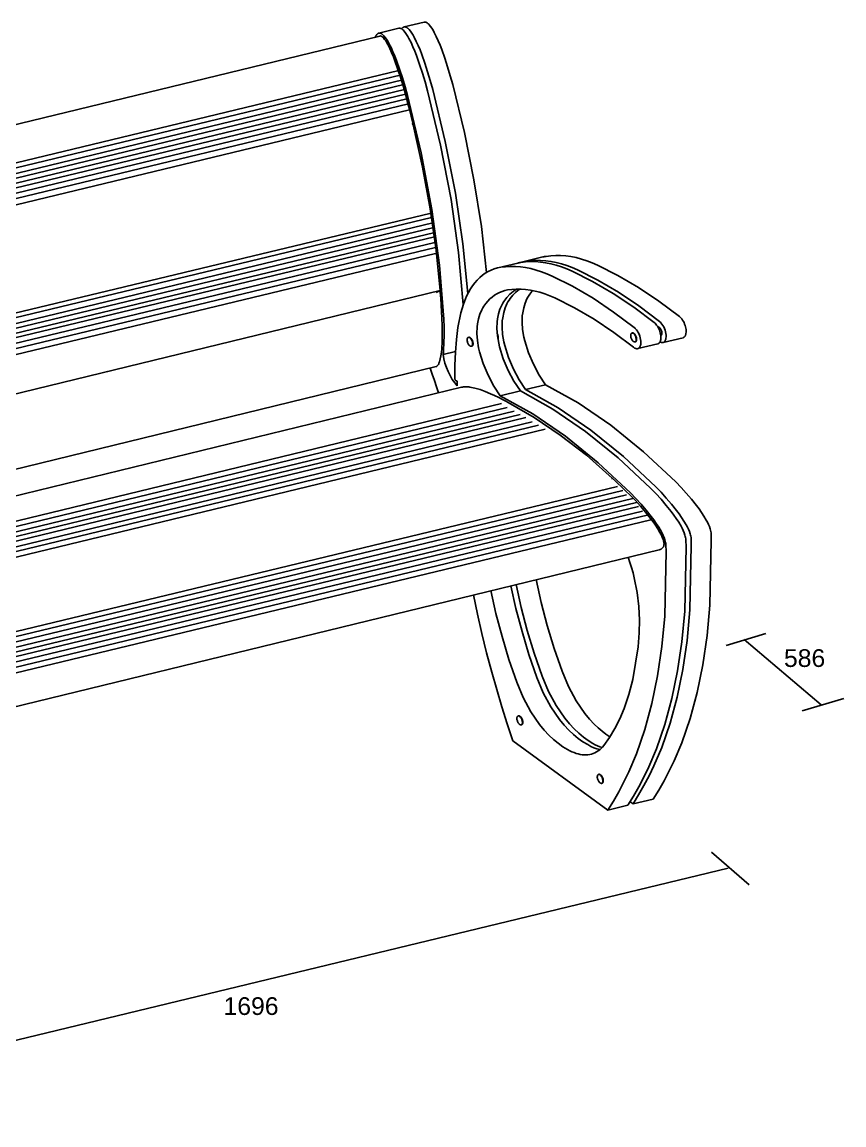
# Model space of a CAD drawing. Extents: x -56 to 236, y 85 to 283.
# Drawn here: x 89.9 to 236.1, y 87 to 283.1 of the extents above; entities that cross this region are included whole.
import ezdxf

# ---------------------------------------------------------------- set-up
doc = ezdxf.new("R2010")
doc.units = 0
doc.layers.add('LIVELLO_1', color=160, linetype='Continuous')
doc.styles.add('STD', font='txt')

# ---------------------------------------------------------------- blocks, each defined once
blk = doc.blocks.new('AI9-BLK2')
at = {"layer": 'LIVELLO_1', "color": 7}
for p, q in [((-10.466028, 4.7625), (-3.410472, 6.879167)), ((-7.291028, 5.820833), (6.408739, -5.820833)), ((3.05735, -6.879167), (10.465683, -4.645022))]:
    blk.add_line(p, q, dxfattribs=at)
blk = doc.blocks.new('AI9-BLK1')
at = {"layer": 'LIVELLO_1', "color": 7}
for p, q in [((62.624084, 90.302154), (66.187002, 91.162566)), ((58.31048, 88.6945), (-107.048935, 48.46612)), ((61.693909, 90.076156), (58.133058, 89.213331)), ((61.691497, 82.551378), (-103.697546, 42.67991)), ((62.147283, 81.780882), (-103.452083, 41.82966)), ((62.397742, 80.887225), (-103.176131, 40.828171)), ((62.608237, 80.052306), (-103.114464, 40.083341)), ((62.720203, 79.207568), (-103.045218, 39.205187)), ((62.892113, 78.383157), (-102.680382, 38.488607)), ((63.142571, 77.520333), (-102.433885, 37.569111)), ((63.390618, 76.657336), (-102.285057, 36.626533)), ((63.606281, 75.553011), (-101.826515, 35.743038)), ((67.423792, 57.205638), (-98.583991, 17.39067)), ((67.498206, 56.424807), (-98.559875, 16.41743)), ((67.719036, 55.456736), (-98.193834, 15.490011)), ((68.083872, 53.784831), (-98.268248, 13.795024)), ((67.915407, 54.632324), (-98.046212, 14.747937)), ((68.040119, 52.965587), (-97.904791, 13.078616)), ((68.112122, 51.976845), (-97.863622, 12.112956)), ((68.234078, 51.111264), (-97.863622, 11.119218)), ((68.239246, 50.001771), (-97.57475, 10.14839)), ((83.769047, 48.553281), (87.332654, 49.416277)), ((82.840594, 48.327455), (79.280088, 47.464459)), ((69.055733, 43.450233), (-80.869999, 6.958576)), ((103.23487, 35.902201), (103.158044, 35.884459)), ((74.138627, 35.134462), (74.060079, 35.113791)), ((74.68433, 33.549718), (74.605782, 33.52922)), ((103.780573, 34.31763), (103.703748, 34.297304)), ((107.756213, 33.973637), (104.192951, 33.110813)), ((108.686045, 34.199635), (112.247929, 35.062459)), ((68.316071, 29.910836), (-63.992993, -2.315104)), ((72.832247, 26.240776), (-61.269301, -6.419246)), ((83.313605, 25.601194), (79.749999, 24.738369)), ((84.243092, 25.824608), (87.803943, 26.687604)), ((79.940168, 23.348962), (-84.566759, -16.437756)), ((80.975075, 22.627387), (-83.186481, -17.043921)), ((82.215309, 22.003136), (-81.997407, -17.76808)), ((83.252972, 21.379057), (-80.88154, -18.312577)), ((84.267208, 20.868149), (-79.923631, -18.900655)), ((85.422004, 20.112984), (-78.676679, -19.648069)), ((86.522367, 19.506992), (-77.743058, -20.207897)), ((87.740553, 18.785244), (-76.574482, -20.968057)), ((100.620732, 8.604815), (-64.165076, -31.058569)), ((101.542639, 7.913901), (-63.264872, -31.752067)), ((102.218911, 7.120323), (-62.588083, -32.548229)), ((103.302738, 6.439745), (-61.50684, -33.233803)), ((103.982111, 5.756755), (-60.830051, -33.91197)), ((104.341779, 5.040175), (-60.465388, -34.628377)), ((105.018741, 4.244013), (-59.788771, -35.424539)), ((106.102223, 3.563435), (-58.707528, -36.107701)), ((106.509433, 2.65169), (-58.299112, -37.014278)), ((107.996337, -2.65169), (-56.797911, -42.743816)), ((82.991144, -32.178398), (82.913974, -32.196312)), ((83.536848, -33.762969), (83.459677, -33.780884)), ((98.869245, -48.92294), (81.964851, -36.639452)), ((97.294492, -42.571906), (97.217666, -42.589821)), ((97.840195, -44.159062), (97.763369, -44.179388)), ((103.359583, -47.833945), (102.822492, -47.443616))]:
    blk.add_line(p, q, dxfattribs=at)
for points in [[(62.433571, 90.207069), (62.373282, 90.150742), (62.315404, 90.094242), (62.258904, 90.032575), (62.206194, 89.96574)], [(63.543236, 89.832243), (63.424036, 89.958161), (63.305524, 90.068404), (63.243857, 90.114568), (63.183568, 90.158493), (63.123279, 90.196906), (63.064368, 90.230324), (63.004079, 90.25599), (62.946201, 90.279072), (62.888323, 90.297158), (62.831479, 90.307322), (62.80254, 90.309905), (62.773946, 90.315073), (62.747074, 90.315073), (62.720203, 90.315073), (62.693331, 90.312489), (62.667493, 90.309905), (62.643032, 90.307322), (62.615816, 90.29957), (62.591701, 90.291991), (62.569652, 90.284239), (62.545536, 90.273904), (62.520732, 90.263741), (62.499372, 90.250822), (62.47629, 90.238075), (62.455619, 90.222572), (62.433571, 90.207069)], [(67.101675, 90.695239), (67.009002, 90.797903), (66.916673, 90.887648), (66.820211, 90.96723), (66.725126, 91.034237), (66.62763, 91.090564), (66.581121, 91.111235), (66.536335, 91.131733), (66.490171, 91.149647), (66.44125, 91.159983), (66.397842, 91.170146), (66.354089, 91.175313), (66.310337, 91.177897), (66.266584, 91.177897), (66.225932, 91.170146), (66.187002, 91.162566)], [(67.996711, 89.344245), (67.792417, 89.716488), (67.573998, 90.068404), (67.34421, 90.394655), (67.101675, 90.695239)], [(57.944267, 89.118247), (57.88949, 89.07191), (57.827478, 89.007831), (57.767533, 88.940997), (57.709311, 88.869166), (57.605614, 88.702079), (57.512941, 88.51725), (57.50295, 88.496752)], [(59.050142, 88.745832), (58.931976, 88.87175), (58.812431, 88.982166), (58.752142, 89.028502), (58.694264, 89.07191), (58.632941, 89.108084), (58.572308, 89.141329), (58.512019, 89.169579), (58.454485, 89.190249), (58.397986, 89.208164), (58.340108, 89.220911), (58.313236, 89.223494), (58.283609, 89.226078), (58.25777, 89.228662), (58.230899, 89.226078), (58.204027, 89.226078), (58.177155, 89.220911), (58.152351, 89.218499), (58.126512, 89.210748), (58.102397, 89.20558), (58.077936, 89.197829), (58.053476, 89.187665), (58.031772, 89.174746), (58.007312, 89.162), (57.985608, 89.14908), (57.963559, 89.13375), (57.944267, 89.118247)], [(62.938277, 78.126325), (62.512119, 79.664733), (62.048409, 81.202968), (61.546114, 82.733796), (61.012124, 84.261696), (60.72687, 85.009109), (60.418879, 85.751355), (60.086427, 86.475514), (59.737094, 87.184515), (59.557605, 87.507837), (59.368469, 87.816173), (59.166931, 88.103838), (58.956436, 88.365838), (58.893735, 88.437668), (58.825522, 88.501919), (58.757309, 88.555835), (58.691508, 88.601999), (58.62364, 88.643168), (58.588844, 88.658499), (58.558183, 88.671418), (58.523732, 88.681581), (58.492726, 88.691916), (58.460687, 88.699668), (58.429681, 88.702079), (58.400397, 88.704835), (58.369392, 88.702079), (58.340108, 88.702079), (58.31048, 88.6945)], [(59.942422, 87.392254), (59.739851, 87.764841), (59.521431, 88.116585), (59.290266, 88.44542), (59.050142, 88.745832)], [(62.610993, 89.606072), (62.519698, 89.708908), (62.424613, 89.798825), (62.329873, 89.878407), (62.233411, 89.947654), (62.138326, 90.004325), (62.092162, 90.024824), (62.043241, 90.04291), (61.997077, 90.060825), (61.950913, 90.073572), (61.908538, 90.081323), (61.862374, 90.086491), (61.818621, 90.091486), (61.776246, 90.089075), (61.73525, 90.083907), (61.693909, 90.076156)], [(63.503273, 88.255423), (63.303113, 88.627665), (63.084694, 88.979582), (62.850772, 89.308244), (62.610993, 89.606072)], [(64.835147, 85.20703), (64.537146, 85.987516), (64.214685, 86.760596), (63.87052, 87.515761), (63.503273, 88.255423)], [(64.435516, 88.481421), (64.231566, 88.853663), (64.013147, 89.202996), (63.780948, 89.534242), (63.543236, 89.832243)], [(65.764634, 85.430272), (65.466633, 86.210931), (65.143138, 86.98401), (64.798973, 87.741759), (64.435516, 88.481421)], [(69.325484, 86.293269), (69.028861, 87.073927), (68.703989, 87.847007), (68.362236, 88.601999), (67.996711, 89.344245)], [(61.274296, 84.343861), (60.973539, 85.124692), (60.653834, 85.897772), (60.309669, 86.652764), (59.942422, 87.392254)], [(71.282298, 80.067981), (70.848561, 81.629298), (70.37865, 83.190788), (69.868431, 84.74711), (69.325484, 86.293269)], [(63.229732, 78.11599), (62.798406, 79.677652), (62.324706, 81.238969), (61.815865, 82.795291), (61.274296, 84.343861)], [(66.790927, 78.978986), (66.356501, 80.540476), (65.885556, 82.101965), (65.379472, 83.658287), (64.835147, 85.20703)], [(67.721448, 79.204812), (67.28771, 80.766474), (66.815043, 82.327964), (66.307925, 83.884285), (65.764634, 85.430272)], [(73.154708, 40.964425), (72.330296, 50.186773), (70.987054, 59.645455), (69.136693, 69.265884), (66.790927, 78.978986)], [(73.970162, 42.887821), (73.101998, 51.717429), (71.762889, 60.759943), (69.966272, 69.941467), (67.721448, 79.204812)], [(77.298469, 46.65021), (76.376561, 54.812158), (75.058812, 63.135509), (73.359002, 71.569792), (71.282298, 80.067981)], [(64.168521, 73.141444), (64.171277, 73.144028), (64.173688, 73.144028), (64.1761, 73.146612), (64.1761, 73.149196), (64.178856, 73.149196), (64.178856, 73.149196), (64.180234, 73.151607), (64.182646, 73.156775), (64.182646, 73.159359), (64.185057, 73.161943), (64.187813, 73.164526), (64.187813, 73.172278), (64.187813, 73.179857), (64.187813, 73.190192), (64.187813, 73.200528), (64.182646, 73.208107), (63.884645, 74.43835), (63.579065, 75.668594), (63.262116, 76.896254), (62.938277, 78.126325)], [(69.693765, 38.365272), (68.919652, 47.978122), (67.573998, 57.863135), (65.674717, 67.938144), (63.229732, 78.11599)], [(68.327785, 43.093321), (69.055733, 43.450233), (68.318827, 50.641353), (67.273585, 57.965799), (65.920007, 65.398248), (64.267395, 72.894948), (64.047942, 73.113194)], [(87.874567, 49.524109), (87.73573, 49.503438), (87.599649, 49.475189), (87.463567, 49.447111), (87.332654, 49.416277)], [(97.047823, 47.957624), (96.079751, 48.376203), (95.119603, 48.738283), (94.168068, 49.041451), (93.226523, 49.287948), (92.29807, 49.472777), (91.383742, 49.601279), (90.481127, 49.670525), (89.59367, 49.680861), (88.72585, 49.63194), (87.874567, 49.524109)], [(79.820279, 47.574874), (79.23599, 47.456879), (78.666172, 47.287208), (78.115301, 47.074129), (77.582345, 46.809546), (77.067303, 46.503966), (76.575343, 46.149466), (76.103021, 45.751385), (75.653436, 45.309724), (75.224521, 44.821898), (74.821445, 44.292559), (74.441451, 43.722568), (73.759667, 42.456495), (73.18158, 41.036255), (72.714425, 39.477177), (72.221087, 36.891116)], [(88.994223, 46.008389), (88.027185, 46.426796), (87.066692, 46.788875), (86.115157, 47.08946), (85.176369, 47.336129), (84.245504, 47.523542), (83.331175, 47.651872), (82.42856, 47.72129), (81.542137, 47.72887), (80.671906, 47.680122), (79.820279, 47.574874)], [(83.381474, 48.437698), (83.245393, 48.414788), (83.110345, 48.386366), (82.974264, 48.358116), (82.840594, 48.327455)], [(84.310961, 48.661285), (84.055334, 48.617532), (83.803843, 48.563789), (83.55614, 48.496781), (83.309471, 48.424951)], [(92.557486, 46.871213), (91.589069, 47.289964), (90.628921, 47.649288), (89.678419, 47.954868), (88.734808, 48.198953), (87.808766, 48.386366), (86.892371, 48.514868), (85.991823, 48.581531), (85.103333, 48.591866), (84.235513, 48.545702), (83.381474, 48.437698)], [(93.487317, 47.094455), (92.516489, 47.513207), (91.558408, 47.875286), (90.606873, 48.178282), (89.665672, 48.424951), (88.737219, 48.612364), (87.820479, 48.738283), (86.91752, 48.807529), (86.033164, 48.817864), (85.162244, 48.769116), (84.310961, 48.661285)], [(108.055592, 37.956856), (104.397245, 40.705009), (100.740965, 43.147237), (97.100533, 45.27889), (93.487317, 47.094455)], [(111.61472, 38.81968), (107.957751, 41.565249), (104.304572, 44.010061), (100.661384, 46.141886), (97.047823, 47.957624)], [(103.562154, 36.868034), (99.907597, 39.615842), (96.251662, 42.060826), (92.611574, 44.192651), (88.994223, 46.008389)], [(107.125416, 37.730858), (103.468792, 40.479011), (99.812512, 42.923823), (96.17208, 45.055476), (92.557486, 46.871213)], [(68.316071, 29.910836), (68.335364, 29.915831), (68.3519, 29.920999), (68.370159, 29.926166), (68.38704, 29.933918), (68.403577, 29.944081), (68.417702, 29.954416), (68.435616, 29.964579), (68.449741, 29.977498), (68.51003, 30.031414), (68.56653, 30.090325), (68.621996, 30.152165), (68.672983, 30.221583), (68.733617, 30.316496), (68.78736, 30.413992), (68.837314, 30.52458), (68.913106, 30.737659), (69.060901, 31.276988), (69.179412, 31.854731), (69.271741, 32.458484), (69.333063, 33.090142), (69.405066, 34.41013), (69.434694, 35.763708), (69.424358, 37.147948), (69.371648, 38.563021), (69.308948, 39.703347), (69.237979, 40.851253), (69.159775, 42.001915), (69.071236, 43.160156)], [(69.071236, 43.160156), (69.06848, 43.173075), (69.063657, 43.190818), (69.058489, 43.203737), (69.05091, 43.21924), (69.04712, 43.224407), (69.041608, 43.231986), (69.039197, 43.237154), (69.031618, 43.242322), (69.028861, 43.247489), (69.025072, 43.249901), (69.022316, 43.252657), (69.017493, 43.252657), (69.014737, 43.255069), (69.012325, 43.255069), (69.009569, 43.255069), (69.006813, 43.255069), (69.005779, 43.255069), (69.003023, 43.255069), (69.000612, 43.255069), (68.9982, 43.255069), (68.9982, 43.252657)], [(81.045355, 43.553069), (80.548572, 43.447822), (80.063158, 43.296238), (79.595658, 43.106068), (79.14125, 42.877658), (78.707168, 42.605324), (78.287211, 42.291992), (77.890336, 41.940248), (77.511376, 41.549919), (77.152397, 41.120832), (76.815811, 40.653677)], [(82.639056, 43.70207), (82.321762, 43.504149), (82.011015, 43.280907), (81.713359, 43.039406), (81.424315, 42.777406), (80.878612, 42.186917), (80.379073, 41.516501)], [(103.450533, 33.352142), (99.936191, 35.992291), (96.418749, 38.342018), (92.919565, 40.394261), (89.443808, 42.137996), (88.55773, 42.523158), (87.677852, 42.85182), (86.806243, 43.129323), (85.945658, 43.350153), (85.096787, 43.519652), (84.256873, 43.635235), (83.432806, 43.696902), (82.622175, 43.70207), (81.826013, 43.653149), (81.045355, 43.553069)], [(83.211975, 43.70207), (82.947392, 43.512073), (82.437518, 43.082986), (81.960027, 42.592577), (81.516988, 42.040328), (81.307526, 41.742499)], [(85.514332, 43.445066), (85.343456, 43.247489), (85.181536, 43.039406), (85.023751, 42.826326), (84.868377, 42.605324)], [(80.379073, 41.516501), (80.179947, 41.20317), (80.000457, 40.866584), (79.683164, 40.12451), (79.429949, 39.297515), (79.241503, 38.39335)], [(81.307526, 41.742499), (81.111156, 41.429168), (80.929944, 41.090171), (80.611617, 40.348097), (80.360125, 39.52093), (80.169611, 38.616937)], [(84.868377, 42.605324), (84.672007, 42.291992), (84.490795, 41.952995), (84.174879, 41.210921), (83.922009, 40.383754), (83.733218, 39.479933)], [(76.815811, 40.653677), (76.621852, 40.340346), (76.439606, 40.00376), (76.122313, 39.261514), (75.866687, 38.434519), (75.680307, 37.527942)], [(83.733218, 39.479933), (83.662594, 38.940431), (83.624353, 37.764448), (83.719093, 36.500787), (83.948881, 35.178042), (84.111834, 34.505215)], [(69.653113, 32.812812), (69.726149, 34.150715), (69.757155, 35.524791), (69.748197, 36.932285), (69.693765, 38.365272)], [(75.680307, 37.527942), (75.610027, 36.988784), (75.571442, 35.81504), (75.66756, 34.548796), (75.896315, 33.226396), (76.059268, 32.553396)], [(79.241503, 38.39335), (79.170878, 37.851781), (79.134705, 36.675281), (79.228411, 35.411964), (79.456821, 34.08922), (79.618741, 33.418804)], [(80.169611, 38.616937), (80.101398, 38.075023), (80.063158, 36.901279), (80.157898, 35.63779), (80.385274, 34.315218), (80.550983, 33.642219)], [(107.756213, 33.973637), (107.788253, 33.981388), (107.818914, 33.994135), (107.851298, 34.006882), (107.879548, 34.019801), (107.909176, 34.037888), (107.938803, 34.055802), (107.965675, 34.078885), (107.991513, 34.099383), (108.015629, 34.122637), (108.064549, 34.176553), (108.110714, 34.235464), (108.148954, 34.305055), (108.186506, 34.379469), (108.217167, 34.459051), (108.244039, 34.546384), (108.285036, 34.733797), (108.304328, 34.941881), (108.307084, 35.167879), (108.287792, 35.404213), (108.251618, 35.650709), (108.197875, 35.902201), (108.122083, 36.154038), (108.033544, 36.400534), (107.928124, 36.647031), (107.810301, 36.878197), (107.679043, 37.096444), (107.54055, 37.294364), (107.392756, 37.47661), (107.261842, 37.612863), (107.125416, 37.730858)], [(108.146887, 34.302299), (108.238871, 34.256135), (108.285036, 34.238048), (108.329133, 34.222717), (108.372541, 34.207214), (108.416294, 34.197051), (108.459702, 34.191884), (108.501043, 34.186716), (108.544796, 34.184132), (108.583381, 34.186716), (108.624377, 34.186716), (108.663996, 34.19464), (108.702581, 34.204803), (108.738755, 34.217722), (108.775962, 34.230296), (108.811791, 34.245799), (108.845208, 34.266298), (108.879659, 34.289552), (108.910665, 34.315218), (108.940293, 34.343468), (108.971988, 34.374301), (108.997826, 34.407719), (109.049502, 34.482133), (109.095667, 34.564126), (109.136663, 34.656799), (109.170081, 34.754468), (109.196952, 34.864711), (109.216245, 34.980294), (109.235537, 35.23213), (109.231748, 35.504293), (109.194541, 35.791958), (109.136663, 36.087203), (109.049502, 36.387615), (108.940293, 36.683032), (108.809035, 36.968286), (108.66124, 37.235281), (108.501043, 37.479194), (108.326377, 37.695029), (108.23646, 37.792697), (108.146887, 37.880031), (108.055592, 37.956856)], [(112.247929, 35.062459), (112.277557, 35.070211), (112.312008, 35.080546), (112.340602, 35.095877), (112.372297, 35.108796), (112.399513, 35.12671), (112.427763, 35.144797), (112.457391, 35.165295), (112.481851, 35.185794), (112.508723, 35.21146), (112.553509, 35.265375), (112.599673, 35.324631), (112.639636, 35.393877), (112.675465, 35.468292), (112.707849, 35.547873), (112.736099, 35.632623), (112.774339, 35.82262), (112.796388, 36.030703), (112.796388, 36.25429), (112.779852, 36.490624), (112.743678, 36.73712), (112.687179, 36.988784), (112.615176, 37.243032), (112.522847, 37.489529), (112.421217, 37.733442), (112.302017, 37.964608), (112.171103, 38.185611), (112.029854, 38.383187), (111.884816, 38.563021), (111.750802, 38.701686), (111.61472, 38.81968)], [(72.221087, 36.891116), (71.972007, 34.718467), (71.794584, 32.483978), (71.685719, 30.190578), (71.648512, 27.84085)], [(79.326252, 34.762047), (79.342788, 34.795292), (79.357947, 34.834049), (79.36966, 34.872462), (79.378962, 34.918799), (79.391709, 35.013883), (79.391709, 35.118959), (79.381029, 35.23213), (79.359669, 35.347713), (79.331075, 35.463296), (79.290078, 35.581291), (79.241503, 35.696874), (79.185003, 35.804705)], [(103.158044, 35.884459), (103.140819, 35.879119), (103.125661, 35.87154), (103.11188, 35.866372), (103.097411, 35.858621), (103.084319, 35.850869), (103.070539, 35.840706), (103.057448, 35.827787), (103.043667, 35.81504), (103.033332, 35.799537), (103.021619, 35.784207), (103.002671, 35.753373), (102.983378, 35.71496), (102.970287, 35.676375), (102.956506, 35.630211), (102.948583, 35.581291), (102.939625, 35.478627), (102.942037, 35.363044), (102.956506, 35.242293), (102.983378, 35.118959), (103.021619, 34.990629), (103.070539, 34.870051), (103.125661, 34.751712), (103.188706, 34.64388), (103.258986, 34.5438), (103.335122, 34.461462), (103.370951, 34.42305), (103.409536, 34.392216), (103.447777, 34.363966), (103.488085, 34.340884), (103.526325, 34.320386), (103.545618, 34.312634), (103.562154, 34.305055), (103.581791, 34.302299), (103.599361, 34.297304), (103.618654, 34.294548), (103.635535, 34.294548), (103.652071, 34.292136), (103.668952, 34.294548), (103.686867, 34.294548), (103.703748, 34.297304), (103.720284, 34.305055), (103.734409, 34.307467), (103.749912, 34.315218), (103.764037, 34.325381), (103.77575, 34.333305), (103.790908, 34.343468), (103.805378, 34.353803), (103.81778, 34.36655), (103.826737, 34.381881), (103.839829, 34.397211), (103.859121, 34.430801), (103.875658, 34.46663), (103.892194, 34.507799), (103.905286, 34.551552), (103.911831, 34.6003), (103.921822, 34.705547), (103.919411, 34.818719), (103.905286, 34.941881), (103.878414, 35.065215), (103.839829, 35.190961), (103.790908, 35.314124), (103.734409, 35.43229), (103.671364, 35.540122), (103.601084, 35.63779), (103.526325, 35.722712), (103.488085, 35.758369), (103.450533, 35.791958), (103.409536, 35.820208), (103.373707, 35.84329), (103.335122, 35.863789), (103.315485, 35.868956), (103.297915, 35.876708), (103.278623, 35.881875), (103.261742, 35.884459), (103.242449, 35.886871), (103.225913, 35.889627), (103.207998, 35.892038), (103.191462, 35.889627), (103.174581, 35.886871), (103.158044, 35.884459)], [(103.780573, 34.31763), (103.79711, 34.322797), (103.810201, 34.325381), (103.826737, 34.333305), (103.840862, 34.343468), (103.853609, 34.353803), (103.867734, 34.363966), (103.880481, 34.374301), (103.892194, 34.384637), (103.905286, 34.399967), (103.916654, 34.415298), (103.935947, 34.448888), (103.95524, 34.484545), (103.970742, 34.52847), (103.9797, 34.569466), (103.98969, 34.618214), (103.998992, 34.726046), (103.996236, 34.836461), (103.982111, 34.959795), (103.95524, 35.082958), (103.916654, 35.209048), (103.867734, 35.33221), (103.812957, 35.450377), (103.749912, 35.558209), (103.678943, 35.655705), (103.603151, 35.740626), (103.56491, 35.776455), (103.529081, 35.809873), (103.490496, 35.838123), (103.450533, 35.861377), (103.412292, 35.881875), (103.393, 35.886871), (103.373707, 35.894622), (103.356826, 35.89979), (103.337534, 35.904957), (103.319619, 35.907541), (103.302738, 35.909953), (103.286202, 35.909953), (103.269321, 35.907541), (103.251407, 35.904957), (103.23487, 35.902201)], [(103.450533, 33.352142), (103.548374, 33.280139), (103.644492, 33.218644), (103.741988, 33.169724), (103.790908, 33.151637), (103.837073, 33.133895), (103.884615, 33.120976), (103.928368, 33.108057), (103.974532, 33.100305), (104.018285, 33.097894), (104.061693, 33.097894), (104.105446, 33.097894), (104.149198, 33.103061), (104.190195, 33.110813), (104.230158, 33.120976), (104.268743, 33.136306), (104.306984, 33.151637), (104.342813, 33.172308), (104.380364, 33.19539), (104.413782, 33.221228), (104.445821, 33.251889), (104.476827, 33.282723), (104.50611, 33.31614), (104.532982, 33.354553), (104.58328, 33.436891), (104.629445, 33.531976), (104.669063, 33.634639), (104.697658, 33.745055), (104.721773, 33.865805), (104.746233, 34.127633), (104.738654, 34.415298), (104.702481, 34.720878), (104.637024, 35.03421), (104.542284, 35.350125), (104.424117, 35.658461), (104.280112, 35.956289), (104.120949, 36.231208), (103.943526, 36.480116), (103.756458, 36.693368), (103.659995, 36.785696), (103.562154, 36.868034)], [(108.287792, 35.411964), (108.304328, 35.414376), (108.318797, 35.422127), (108.3312, 35.43229), (108.345669, 35.440042), (108.358416, 35.450377), (108.372541, 35.46054), (108.382876, 35.473459), (108.39459, 35.486378), (108.405958, 35.499125), (108.426284, 35.532543), (108.443165, 35.568372), (108.457635, 35.607129), (108.470037, 35.650709), (108.478994, 35.696874), (108.48933, 35.797126), (108.486574, 35.907541), (108.476583, 36.023124), (108.452123, 36.143875), (108.416294, 36.264453), (108.372541, 36.387615), (108.321209, 36.503198), (108.26092, 36.611202), (108.192707, 36.711282), (108.122083, 36.798615), (108.086254, 36.8372), (108.05008, 36.873029), (108.012873, 36.901279), (107.974288, 36.929529), (107.938803, 36.950199), (107.900218, 36.970698), (107.879548, 36.978449), (107.863011, 36.980861), (107.843719, 36.988784), (107.826838, 36.991368), (107.810301, 36.99378), (107.79342, 36.996536), (107.775506, 36.996536), (107.761381, 36.996536), (107.744845, 36.99378)], [(74.060079, 35.113791), (74.045954, 35.108796), (74.027695, 35.10604), (74.013915, 35.098461), (73.99979, 35.088298), (73.984287, 35.080546), (73.972574, 35.070211), (73.961205, 35.059875), (73.945702, 35.044545), (73.934333, 35.031626), (73.923998, 35.016295), (73.901949, 34.982878), (73.885413, 34.946876), (73.874044, 34.90588), (73.858541, 34.859543), (73.849239, 34.813379), (73.84166, 34.708131), (73.844416, 34.592721), (73.858541, 34.47197), (73.885413, 34.348636), (73.923998, 34.222717), (73.970162, 34.099383), (74.027695, 33.981388), (74.092118, 33.873385), (74.161709, 33.775888), (74.237501, 33.691139), (74.272986, 33.655138), (74.312949, 33.62172), (74.351534, 33.593471), (74.390119, 33.570388), (74.42836, 33.549718), (74.447652, 33.542139), (74.464533, 33.537143), (74.485204, 33.531976), (74.50174, 33.52922), (74.520688, 33.524224), (74.537569, 33.521468), (74.554106, 33.521468), (74.572365, 33.524224), (74.588901, 33.526808), (74.605782, 33.52922), (74.622319, 33.534387), (74.637821, 33.539555), (74.651946, 33.547306), (74.666071, 33.555058), (74.681574, 33.562637), (74.692943, 33.572972), (74.707412, 33.585719), (74.717403, 33.598638), (74.728772, 33.611557), (74.741863, 33.626888), (74.761156, 33.660305), (74.777692, 33.696307), (74.794573, 33.737303), (74.804564, 33.78364), (74.814899, 33.832216), (74.823857, 33.935224), (74.821445, 34.050807), (74.804564, 34.171385), (74.780448, 34.294548), (74.741863, 34.42305), (74.692943, 34.5438), (74.637821, 34.661967), (74.572365, 34.769798), (74.504152, 34.867295), (74.42836, 34.952044), (74.390119, 34.990629), (74.353946, 35.021463), (74.314327, 35.049712), (74.275742, 35.072795), (74.237501, 35.090709), (74.220276, 35.098461), (74.198572, 35.10604), (74.182035, 35.11138), (74.161709, 35.116547), (74.144484, 35.118959), (74.127947, 35.118959), (74.108999, 35.121543), (74.092118, 35.118959), (74.074204, 35.118959), (74.060079, 35.113791)], [(74.68433, 33.549718), (74.698111, 33.552474), (74.714992, 33.557642), (74.728772, 33.565393), (74.744275, 33.572972), (74.7584, 33.580724), (74.771491, 33.593471), (74.783204, 33.603806), (74.794573, 33.619137), (74.80732, 33.629472), (74.819033, 33.647386), (74.837981, 33.67822), (74.856241, 33.716977), (74.872777, 33.75539), (74.882079, 33.801554), (74.892069, 33.850302), (74.902405, 33.952966), (74.899649, 34.068722), (74.884146, 34.189472), (74.856241, 34.315218), (74.819033, 34.441136), (74.771491, 34.561715), (74.714992, 34.679881), (74.64919, 34.787713), (74.581322, 34.887793), (74.506908, 34.970131), (74.466945, 35.008544), (74.431116, 35.039377), (74.390119, 35.070211), (74.353946, 35.090709), (74.314327, 35.11138), (74.295034, 35.118959), (74.275742, 35.12671), (74.258861, 35.129466), (74.239568, 35.134462), (74.223032, 35.137046), (74.205117, 35.139629), (74.188581, 35.139629), (74.169288, 35.137046), (74.155164, 35.137046), (74.138627, 35.134462)], [(79.618741, 33.418804), (80.284333, 31.305238), (81.143195, 29.250755), (82.161565, 27.327186), (83.313605, 25.601194)], [(80.550983, 33.642219), (81.21382, 31.528653), (82.071648, 29.476754), (83.091052, 27.553012), (84.243092, 25.824608)], [(84.111834, 34.505215), (84.775704, 32.391477), (85.632155, 30.339578), (86.652936, 28.416009), (87.803943, 26.687604)], [(71.800096, 32.581646), (69.573187, 32.042316), (69.596613, 32.22973), (69.617973, 32.422483), (69.636232, 32.614891), (69.653113, 32.812812)], [(69.573187, 32.042316), (69.705478, 31.289735), (69.901849, 30.52458), (70.155063, 29.764247), (70.460988, 29.022173), (70.8179, 28.313345), (71.212019, 27.650853), (71.636799, 27.052268), (72.087762, 26.525857)], [(76.059268, 32.553396), (76.723138, 30.442242), (77.579588, 28.387759), (78.600715, 26.46419), (79.749999, 24.738369)], [(68.736373, 25.246693), (68.38704, 26.351191), (68.024616, 27.455344), (67.650823, 28.557258), (67.266006, 29.656588)], [(71.648512, 27.84085), (71.648512, 27.80726), (71.658847, 27.743182), (71.675384, 27.673935), (71.6995, 27.606928), (71.734639, 27.542677), (71.751176, 27.5146), (71.770468, 27.48635), (71.789761, 27.463095), (71.809054, 27.440013), (71.830758, 27.422099), (71.85005, 27.406768), (71.862797, 27.399017), (71.872099, 27.393849), (71.882434, 27.38627), (71.893803, 27.383514), (71.903794, 27.38093), (71.913095, 27.378518), (71.923086, 27.375762), (71.928598, 27.375762), (71.932388, 27.375762), (71.937211, 27.375762), (71.942379, 27.375762), (71.945135, 27.375762), (71.949958, 27.375762)], [(72.087762, 26.525857), (72.087762, 27.167851), (72.087762, 27.18077), (72.083972, 27.211603), (72.076048, 27.242265), (72.062957, 27.273098), (72.049177, 27.301348), (72.041597, 27.316679), (72.032296, 27.327186), (72.024717, 27.337349), (72.015759, 27.347685), (72.005424, 27.357848), (71.996467, 27.365599), (71.991299, 27.368011), (71.986131, 27.370767), (71.981308, 27.373351), (71.975796, 27.375762), (71.972007, 27.375762), (71.969595, 27.375762), (71.964427, 27.378518), (71.961671, 27.378518), (71.95926, 27.378518), (71.956504, 27.378518), (71.953748, 27.378518), (71.952714, 27.378518), (71.949958, 27.375762)], [(77.991966, 25.100449), (77.063513, 25.493534), (76.144362, 25.819613), (75.238991, 26.076444), (74.343955, 26.269025), (74.144484, 26.299859), (73.950869, 26.320357), (73.756911, 26.330693), (73.568119, 26.333104), (73.37795, 26.322941), (73.194671, 26.30761), (73.012425, 26.279188), (72.832247, 26.240776)], [(106.461891, 8.319733), (100.705136, 13.697527), (94.901184, 18.389747), (89.089308, 22.367971), (83.313605, 25.601194)], [(107.390344, 8.545732), (101.63359, 13.921114), (95.829637, 18.615746), (90.017761, 22.591214), (84.243092, 25.824608)], [(110.953606, 9.408556), (105.197196, 14.783938), (99.390144, 19.47857), (93.581023, 23.45421), (87.803943, 26.687604)], [(81.026062, 23.515877), (81.026062, 23.523456), (81.028818, 23.528796), (81.028818, 23.536376), (81.028818, 23.544127), (81.026062, 23.557046), (81.023995, 23.572377), (81.018483, 23.585296), (81.012282, 23.600627), (81.004702, 23.613546), (80.99919, 23.618541), (80.995401, 23.623709), (80.992989, 23.628876), (80.987821, 23.634044), (80.979898, 23.636628), (80.977142, 23.636628), (80.977142, 23.639039), (80.228867, 24.024201), (79.481626, 24.396788), (78.734384, 24.756456), (77.991966, 25.100449)], [(102.898284, 7.459321), (97.14463, 12.834703), (91.340333, 17.526751), (85.528457, 21.505147), (79.749999, 24.738369)], [(99.715361, 9.906889), (99.662651, 10.109805), (95.05139, 14.154692), (90.41567, 17.752749), (85.779949, 20.888475), (81.167655, 23.554462)], [(99.853853, 9.92222), (99.851442, 9.924976), (99.84593, 9.924976), (99.843863, 9.927387), (99.84214, 9.930143), (99.837317, 9.932727), (99.834561, 9.932727), (99.834561, 9.932727), (99.832149, 9.932727), (99.829393, 9.932727), (99.826637, 9.932727), (99.82457, 9.932727), (99.821814, 9.932727)], [(107.996337, -2.65169), (108.033544, -2.641355), (108.069373, -2.631192), (108.105546, -2.62344), (108.144131, -2.610521), (108.214756, -2.587439), (108.285036, -2.559189), (108.353248, -2.520604), (108.418705, -2.482019), (108.478994, -2.433271), (108.539284, -2.381939), (108.598539, -2.322856), (108.651249, -2.258605), (108.705337, -2.191942), (108.753913, -2.117528), (108.775962, -2.081527), (108.792498, -2.040358), (108.809035, -1.996777), (108.838662, -1.899281), (108.857955, -1.793861), (108.867257, -1.678278), (108.867257, -1.552532), (108.857955, -1.42403), (108.833495, -1.257115), (108.797666, -1.100363), (108.753913, -0.946368), (108.624377, -0.589456), (108.478994, -0.234956), (108.318797, 0.104042), (108.144131, 0.432876), (107.748634, 1.092957), (107.341424, 1.727199), (106.919055, 2.333191), (106.484973, 2.911106), (105.592349, 4.018015), (104.685944, 5.076176), (103.769204, 6.085417), (102.841785, 7.040742), (102.094543, 7.77782), (101.349714, 8.501979), (100.601095, 9.218559), (99.853853, 9.92222)], [(110.162613, 4.12843), (109.253796, 5.25067), (108.333956, 6.326918), (107.401713, 7.351489), (106.461891, 8.319733)], [(111.091066, 4.354428), (110.184317, 5.476668), (109.262409, 6.552916), (108.3312, 7.574904), (107.390344, 8.545732)], [(114.651572, 5.217253), (113.745167, 6.339837), (112.826016, 7.41574), (111.892395, 8.4379), (110.953606, 9.408556)], [(106.599006, 3.265606), (105.692601, 4.387846), (104.77345, 5.464094), (103.840862, 6.486081), (102.898284, 7.459321)], [(111.889639, 1.544781), (111.480017, 2.230527), (111.052481, 2.895775), (110.613231, 3.527433), (110.162613, 4.12843)], [(112.818092, 1.770779), (112.40847, 2.456525), (111.981968, 3.119189), (111.542718, 3.750848), (111.091066, 4.354428)], [(116.378943, 2.633603), (115.972077, 3.31935), (115.545574, 3.982014), (115.103913, 4.613844), (114.651572, 5.217253)], [(108.329133, 0.681957), (107.919511, 1.370287), (107.49163, 2.030195), (107.05238, 2.664609), (106.599006, 3.265606)], [(117.077608, 1.051788), (116.93257, 1.462615), (116.765483, 1.865691), (116.583237, 2.258777), (116.378943, 2.633603)], [(109.024698, -0.897447), (108.879659, -0.486792), (108.71395, -0.083544), (108.530671, 0.306958), (108.329133, 0.681957)], [(110.642859, -40.180665), (112.009184, -36.952611), (113.5078, -32.630394), (114.760782, -28.002425), (115.770194, -23.089547), (116.529494, -17.914497), (117.033856, -12.49295), (117.273979, -1.01303), (117.240561, 0.175872)], [(112.588304, -0.034623), (112.443266, 0.376377), (112.275145, 0.779453), (112.091177, 1.169782), (111.889639, 1.544781)], [(113.516758, 0.188791), (113.371719, 0.599791), (113.207043, 1.005623), (113.01963, 1.395953), (112.818092, 1.770779)], [(113.679711, -0.686952), (113.665586, -0.476284), (113.63079, -0.258038), (113.582214, -0.034623), (113.516758, 0.188791)], [(117.240561, 0.175872), (117.226781, 0.38654), (117.191641, 0.604787), (117.142721, 0.828201), (117.077608, 1.051788)], [(102.590293, -42.133001), (103.957996, -38.904602), (105.455234, -34.579629), (106.710971, -29.95166), (107.717628, -25.041366), (108.476583, -19.866315), (108.981289, -14.444941), (109.221412, -2.962438), (109.187995, -1.775947)], [(106.151143, -41.267249), (107.518502, -38.041606), (109.016085, -33.716633), (110.271822, -29.088836), (111.280891, -24.178369), (112.039845, -19.000907), (112.544896, -13.581944), (112.782263, -2.099441), (112.74919, -0.912778)], [(107.079252, -41.043834), (108.448333, -37.815607), (109.944538, -33.493218), (111.200275, -28.865422), (112.209344, -23.952371), (112.969676, -18.777321), (113.473005, -13.355946), (113.712094, -1.876027), (113.679711, -0.686952)], [(109.187995, -1.775947), (109.172492, -1.562695), (109.141831, -1.344449), (109.090499, -1.123618), (109.024698, -0.897447)], [(112.74919, -0.912778), (112.736099, -0.702283), (112.702337, -0.484036), (112.653761, -0.260621), (112.588304, -0.034623)], [(91.723083, -38.162184), (92.104111, -38.370268), (92.48066, -38.555269), (92.855142, -38.714605), (93.226523, -38.84793), (93.591014, -38.956106), (93.954472, -39.035343), (94.308972, -39.089087), (94.658305, -39.120265), (95.000058, -39.123021), (95.334922, -39.096838), (95.66255, -39.048435), (95.979499, -38.971437), (96.290247, -38.868429), (96.589625, -38.742683), (96.877291, -38.588342), (97.157033, -38.408853), (97.422994, -38.205937), (97.67862, -37.977527), (97.921499, -37.723279), (98.150943, -37.44836), (99.177237, -36.000042), (100.12326, -34.417882), (100.983845, -32.699813), (101.758302, -30.855825), (102.59925, -28.380008), (103.295159, -25.72694), (104.243939, -19.925399), (104.457534, -17.442002), (104.508522, -15.153769), (104.380364, -12.737035), (104.067205, -10.225216), (103.581791, -7.654485), (103.359583, -6.735162), (103.103956, -5.813082), (102.814913, -4.896342), (102.492452, -3.984597)], [(81.635155, -9.036313), (82.53777, -13.106866), (83.609884, -17.197917), (84.849084, -21.284144), (86.243315, -25.344189)], [(82.567398, -8.812727), (83.466223, -12.883451), (84.538337, -16.974502), (85.777538, -21.060558), (87.17349, -25.118363)], [(86.127904, -7.94973), (87.026729, -12.020455), (88.101944, -16.111678), (89.338388, -20.197734), (90.733997, -24.255367)], [(74.949947, -10.65413), (75.672728, -14.087857), (76.463722, -17.531746), (77.320517, -20.98356), (78.243458, -24.437785)], [(78.074304, -9.899137), (78.976919, -13.972446), (80.049377, -18.060913), (81.285822, -22.146969), (82.682808, -26.207358)], [(78.243458, -24.437785), (79.107833, -27.493929), (80.01975, -30.547489), (80.971285, -33.595882), (81.964851, -36.639452)], [(86.243315, -25.344189), (87.381574, -28.056341), (88.747555, -30.583491), (90.287168, -32.83331), (91.105378, -33.829804), (91.946326, -34.723462)], [(87.17349, -25.118363), (88.311061, -27.832926), (89.673252, -30.360076), (91.216999, -32.609724), (92.033831, -33.603806), (92.876157, -34.500047)], [(90.733997, -24.255367), (91.872945, -26.96993), (93.236858, -29.49708), (94.776472, -31.744316), (95.594682, -32.740809), (96.43563, -33.637051)], [(82.682808, -26.207358), (83.820379, -28.919165), (85.184292, -31.449071), (86.723905, -33.696134), (87.544527, -34.692628), (88.385475, -35.586286)], [(82.913974, -32.196312), (82.898471, -32.20148), (82.881935, -32.206475), (82.86781, -32.214399), (82.852307, -32.22215), (82.838182, -32.232313), (82.826469, -32.242476), (82.813722, -32.252812), (82.802353, -32.265731), (82.789262, -32.281061), (82.777549, -32.293981), (82.758601, -32.327226), (82.742064, -32.363227), (82.726561, -32.406807), (82.714848, -32.45056), (82.704513, -32.496897), (82.6959, -32.604556), (82.697967, -32.717727), (82.714848, -32.838478), (82.742064, -32.96164), (82.777549, -33.087558), (82.826469, -33.21072), (82.881935, -33.32906), (82.944636, -33.439303), (83.018016, -33.536799), (83.091052, -33.619137), (83.126881, -33.655138), (83.165811, -33.688383), (83.204051, -33.716633), (83.24367, -33.742471), (83.282255, -33.760385), (83.301548, -33.767965), (83.318429, -33.773305), (83.337721, -33.780884), (83.357014, -33.783468), (83.374928, -33.786051), (83.391465, -33.788635), (83.410757, -33.788635), (83.427638, -33.786051), (83.441418, -33.786051), (83.459677, -33.780884), (83.476558, -33.778472), (83.490339, -33.770721), (83.505842, -33.762969), (83.519967, -33.757802), (83.534092, -33.747466), (83.546838, -33.737303), (83.560963, -33.724384), (83.571643, -33.711465), (83.585423, -33.698891), (83.594725, -33.683388), (83.615051, -33.652554), (83.631932, -33.613969), (83.648469, -33.5728), (83.658804, -33.526636), (83.670517, -33.477888), (83.678097, -33.375224), (83.67534, -33.262052), (83.658804, -33.141474), (83.634344, -33.015556), (83.594725, -32.88981), (83.549594, -32.766475), (83.490339, -32.648481), (83.427638, -32.540477), (83.357014, -32.442809), (83.282255, -32.358059), (83.245393, -32.322058), (83.206463, -32.291397), (83.168222, -32.262975), (83.129637, -32.237481), (83.091052, -32.219394), (83.073138, -32.211643), (83.053845, -32.204064), (83.034553, -32.198896), (83.018016, -32.193901), (83.001135, -32.193901), (82.981843, -32.191144), (82.961517, -32.191144), (82.944636, -32.191144), (82.930855, -32.193901), (82.913974, -32.196312)], [(83.536848, -33.762969), (83.550628, -33.757802), (83.568887, -33.752634), (83.583012, -33.744883), (83.596792, -33.739715), (83.612295, -33.729552), (83.62642, -33.719217), (83.638133, -33.70647), (83.648469, -33.693551), (83.662594, -33.680804), (83.672584, -33.665301), (83.691877, -33.631883), (83.708758, -33.595882), (83.725294, -33.555058), (83.73563, -33.508549), (83.747343, -33.459973), (83.754922, -33.357137), (83.752166, -33.241554), (83.738386, -33.120976), (83.708758, -32.997641), (83.672584, -32.871723), (83.62642, -32.748389), (83.568887, -32.630394), (83.505842, -32.522563), (83.435217, -32.424894), (83.359425, -32.340145), (83.323596, -32.301732), (83.285011, -32.270726), (83.245393, -32.242476), (83.206463, -32.219394), (83.168222, -32.20148), (83.14893, -32.193901), (83.132393, -32.186149), (83.113101, -32.180981), (83.09243, -32.175814), (83.075894, -32.17323), (83.059357, -32.17323), (83.042132, -32.17323), (83.025595, -32.17323), (83.007681, -32.17323), (82.991144, -32.178398)], [(91.946326, -34.723462), (92.77556, -35.501709), (93.613063, -36.192451), (94.451599, -36.790864), (95.286346, -37.29936)], [(92.876157, -34.500047), (93.705736, -35.278295), (94.541516, -35.966452), (95.38143, -36.567449), (96.216177, -37.073362)], [(96.43563, -33.637051), (97.132917, -34.294548), (97.835372, -34.892961), (98.539205, -35.427123), (99.245105, -35.897034)], [(88.385475, -35.586286), (89.215054, -36.364533), (90.052212, -37.055275), (90.88937, -37.656272), (91.723083, -38.162184)], [(96.216177, -37.073362), (96.62821, -37.301944), (97.040244, -37.497108), (97.447454, -37.664023), (97.85053, -37.800104)], [(95.286346, -37.29936), (95.844796, -37.597188), (96.394633, -37.841273), (96.938614, -38.03127), (97.207331, -38.103273), (97.471914, -38.162184)], [(103.359583, -47.833945), (106.919055, -46.971293), (107.913999, -45.373802), (108.867257, -43.709821), (109.774695, -41.978316), (110.642859, -40.180665)], [(103.359583, -47.833945), (104.353148, -46.236799), (105.30365, -44.572473), (106.214189, -42.841485), (107.079252, -41.043834)], [(97.217666, -42.589821), (97.202163, -42.597572), (97.185282, -42.599984), (97.173569, -42.610664), (97.157033, -42.618415), (97.141874, -42.625994), (97.130161, -42.638741), (97.117414, -42.649076), (97.106045, -42.659067), (97.092954, -42.67457), (97.081585, -42.689901), (97.062292, -42.723318), (97.045756, -42.759147), (97.027497, -42.800661), (97.018195, -42.846825), (97.008204, -42.895228), (96.999247, -42.998409), (97.001659, -43.111408), (97.018195, -43.23457), (97.045756, -43.35756), (97.081585, -43.483823), (97.130161, -43.606813), (97.185282, -43.725324), (97.251084, -43.832811), (97.321364, -43.930652), (97.394744, -44.015401), (97.433329, -44.051575), (97.471914, -44.084648), (97.510155, -44.112897), (97.547706, -44.13598), (97.585947, -44.156306), (97.60524, -44.161473), (97.624532, -44.169052), (97.641413, -44.174565), (97.660706, -44.179388), (97.67862, -44.179388), (97.697913, -44.182144), (97.714449, -44.184555), (97.730986, -44.182144), (97.747866, -44.179388), (97.763369, -44.179388), (97.779906, -44.171809), (97.794031, -44.166985), (97.809534, -44.159062), (97.823659, -44.151482), (97.838128, -44.143903), (97.853286, -44.133223), (97.865, -44.120821), (97.877402, -44.10773), (97.889115, -44.092227), (97.899451, -44.07948), (97.921499, -44.046063), (97.938036, -44.009889), (97.952161, -43.969237), (97.964907, -43.923073), (97.973865, -43.873808), (97.981444, -43.771488), (97.979032, -43.655733), (97.964907, -43.534983), (97.938036, -43.411476), (97.899451, -43.286074), (97.853286, -43.162568), (97.794031, -43.044573), (97.730986, -42.936742), (97.660706, -42.83649), (97.585947, -42.754496), (97.550118, -42.718323), (97.510155, -42.684905), (97.471914, -42.656828), (97.433329, -42.633746), (97.394744, -42.612903), (97.37683, -42.607563), (97.357537, -42.599984), (97.338245, -42.595333), (97.321364, -42.589821), (97.302071, -42.587237), (97.285535, -42.587237), (97.26762, -42.584481), (97.251084, -42.587237), (97.234203, -42.589821), (97.217666, -42.589821)], [(97.840195, -44.159062), (97.857076, -44.153894), (97.872579, -44.148726), (97.886359, -44.141147), (97.900829, -44.133223), (97.915987, -44.125644), (97.930112, -44.112897), (97.942859, -44.099806), (97.954572, -44.089815), (97.965941, -44.074657), (97.976276, -44.061565), (97.998325, -44.028493), (98.014861, -43.989563), (98.030364, -43.948222), (98.041733, -43.904814), (98.052068, -43.855893), (98.058614, -43.753402), (98.055858, -43.637646), (98.041733, -43.516896), (98.014861, -43.393734), (97.976276, -43.267988), (97.930112, -43.144481), (97.872579, -43.026487), (97.809534, -42.916071), (97.739254, -42.818403), (97.663117, -42.736065), (97.627288, -42.697652), (97.588703, -42.666819), (97.550118, -42.638741), (97.510155, -42.615314), (97.471914, -42.595333), (97.455378, -42.587237), (97.436085, -42.582241), (97.416448, -42.57449), (97.398878, -42.571906), (97.381653, -42.56915), (97.362705, -42.566911), (97.346168, -42.566911), (97.328943, -42.566911), (97.311373, -42.56915), (97.294492, -42.571906)], [(102.429751, -48.060288), (98.869245, -48.92294), (99.861433, -47.323037), (100.814346, -45.659056), (101.723162, -43.927896), (102.590293, -42.133001)], [(102.429751, -48.060288), (103.424695, -46.462797), (104.375197, -44.79606), (105.284357, -43.064899), (106.151143, -41.267249)]]:
    blk.add_lwpolyline(points, dxfattribs=at)

msp = doc.modelspace()

# ---------------------------------------------------------------- linework, layer by layer
at = {"layer": 'LIVELLO_1', "color": 7}
for p, q in [((212.548267, 135.486993), (219.251044, 129.666159)), ((26.458506, 86.979704), (215.547222, 132.605515))]:
    msp.add_line(p, q, dxfattribs=at)

# ---------------------------------------------------------------- block references
for name, p in [('AI9-BLK1', (95.256029, 191.891646)), ('AI9-BLK2', (225.660128, 167.471776))]:
    msp.add_blockref(name, p, dxfattribs=at)

# ---------------------------------------------------------------- texts
at = {"layer": 'LIVELLO_1', "color": 7, "char_height": 3.149801, "attachment_point": 1, "style": 'STD'}
for s, insert in [('\\fArial|b0|i0;\\H3.1498;\\C7;586', (225.454283, 171.559332)), ('\\fArial|b0|i0;\\H3.1498;\\C7;1696', (125.772857, 109.685245))]:
    msp.add_mtext(s, dxfattribs=dict(at, insert=insert))

doc.saveas('drawing.dxf')
